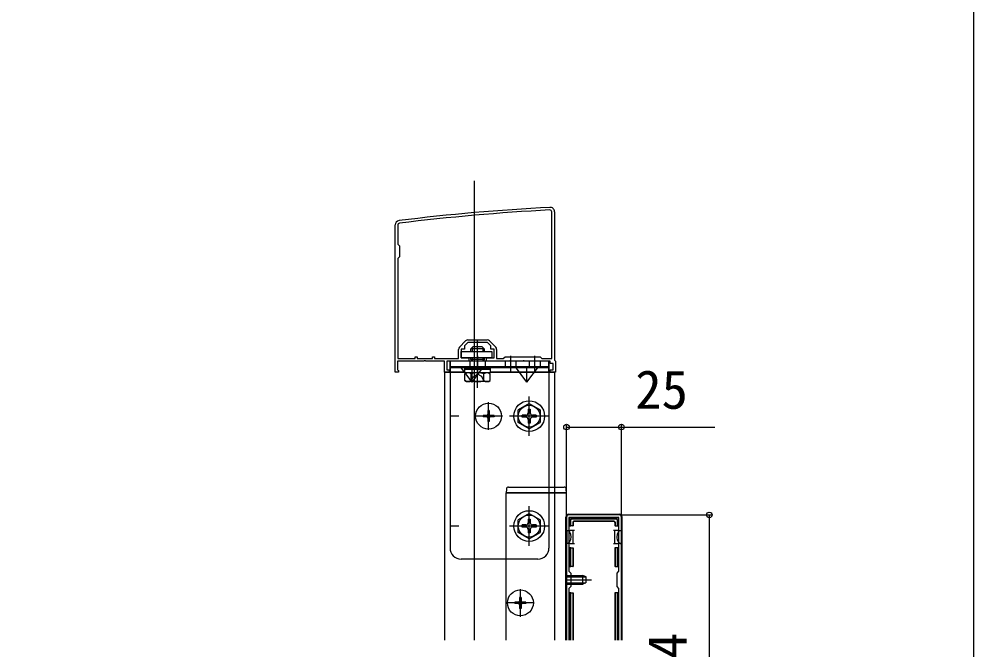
# Model space of a CAD drawing. Units: millimetres, scale not verified. Extents: x -1050 to 1050, y -1570 to 1562.
# Drawn here: x 615.3 to 1050, y -21.3 to 265.6 of the extents above; entities that cross this region are included whole.
import ezdxf
from ezdxf.enums import TextEntityAlignment as Align

# ---------------------------------------------------------------- set-up
doc = ezdxf.new("R2010")
doc.units = ezdxf.units.MM
doc.header["$LTSCALE"] = 8
for name, color, linetype in [('0-2_YKK_11', 7, 'Continuous'), ('0-3_YKK_12', 2, 'Continuous'), ('0-4_YKK_13', 4, 'Continuous'), ('0-5_YKK_D', 6, 'Continuous'), ('0-6_YKK_ZWAK', 7, 'Continuous')]:
    doc.layers.add(name, color=color, linetype=linetype)
doc.styles.add('ＭＳ ゴシック', font='')
doc.styles.get('ＭＳ ゴシック').set_extended_font_data('MS Gothic')

msp = doc.modelspace()

# ---------------------------------------------------------------- linework, layer by layer
at = {"layer": '0-2_YKK_11'}
for p, q in [((857.8, 111.2), (857.8, 178)), ((815.739, 116.436), (818.564, 119.261)), ((819.624, 119.7), (828.376, 119.7)), ((829.436, 119.261), (832.261, 116.436)), ((888.5, 40.05), (865.5, 40.05)), ((864.5, 39.05), (864.5, -16.95)), ((889.5, -16.95), (889.5, 39.05))]:
    msp.add_line(p, q, dxfattribs=at)
for points in [[(859, 178), (859, 110.5), (859.5, 110), (859.5, 105), (857, 105), (857, 106), (858.5, 106), (858.5, 109), (857, 109), (857, 110), (850.458, 110), (850.275, 110.12), (849.725, 110.12), (849.542, 110), (845.458, 110), (845.275, 110.12), (844.725, 110.12), (844.542, 110), (839.458, 110), (839.275, 110.12), (838.725, 110.12), (838.542, 110), (828, 110), (828, 111.5), (831.5, 111.5), (831.5, 115.5), (830, 115.5), (830, 117), (828.5, 118.5), (824.458, 118.5), (824.275, 118.62), (823.725, 118.62), (823.542, 118.5), (819.5, 118.5), (818, 117), (818, 115.5), (816.5, 115.5), (816.5, 111.5), (820, 111.5), (820, 110)], [(820, 110), (810, 110), (810, 106), (811, 106), (811, 105), (809, 105), (809, 110), (800.458, 110), (800.275, 110.12), (799.725, 110.12), (799.542, 110), (787.5, 110), (787.5, 106.292), (787.75, 105.996), (788, 105.7), (788, 105), (786.5, 105), (786.5, 172)], [(787.7, 172), (787.7, 163.3), (788.5, 162.5), (788.5, 157.5), (787.7, 156.7), (787.7, 111.2), (795.6, 111.2), (795.6, 112), (796.5, 112), (796.5, 111.2), (803.5, 111.2), (803.5, 112), (804.4, 112), (804.4, 111.2), (815.3, 111.2), (815.3, 115.376)], [(832.7, 115.376), (832.7, 111.2), (835.7, 111.2), (836.5, 112), (852.5, 112), (853.3, 111.2), (857.8, 111.2)], [(888.4, -16.95), (888.4, 6.65), (887.5, 7.55), (887.5, 13.55), (888.4, 14.45), (888.4, 38.95), (865.6, 38.95), (865.6, 14.45), (866.5, 13.55), (866.5, 7.55), (865.6, 6.65), (865.6, -16.95)]]:
    msp.add_lwpolyline(points, dxfattribs=at)
for centre, radius, start, end in [((909.781, -818.599), 999.996, 93.03159, 96.98007), ((909.781, -818.599), 998.796, 93.03159, 96.98007), ((857, 178), 2, 359.99999, 93.0316), ((857, 178), 0.8, 359.99999, 93.03161), ((788.5, 172), 2, 96.98007, 179.99999), ((788.5, 172), 0.8, 96.98007, 179.99999), ((819.624, 118.2), 1.5, 90.00002, 135.00001), ((828.376, 118.2), 1.5, 44.99999, 89.99998), ((816.8, 115.376), 1.5, 134.99999, 179.99998), ((831.2, 115.376), 1.5, 0.00002, 45.00001), ((865.5, 39.05), 1, 90, 180), ((888.5, 39.05), 1, 0, 90)]:
    msp.add_arc(centre, radius, start, end, dxfattribs=at)
at = {"layer": '0-3_YKK_12'}
for p, q in [((822.5, 192), (822.5, -16.95)), ((822.5, 192), (822.5, -16.95)), ((824, 112.5), (824, 105)), ((839, 112.5), (839, 105)), ((850, 112.5), (850, 105)), ((809, 105), (817.75, 105)), ((809, 105), (809, -16.95)), ((864.5, 50.05), (837, 50.05)), ((837, -16.95), (837, 50.05)), ((864.5, -16.95), (864.5, 50.05))]:
    msp.add_line(p, q, dxfattribs=at)
msp.add_lwpolyline([(830.25, 105), (859, 105), (859, 52.75), (859, -16.95)], dxfattribs=at)
at = {"layer": '0-4_YKK_13'}
for p, q in [((824, 97.878), (824, 119.289)), ((821, 115.7), (822, 116.7)), ((821, 114.4), (821, 115.7)), ((827, 115.7), (821, 115.7)), ((821.54, 116.24), (821.54, 114.4)), ((822, 116.7), (826, 116.7)), ((827, 115.7), (826, 116.7)), ((826.46, 116.24), (826.46, 114.4)), ((827, 115.7), (827, 114.4)), ((856.5, 110), (811.5, 110)), ((811.5, 105), (811.5, 110)), ((811.5, 110), (811.5, 25)), ((856.5, 110), (811.5, 110)), ((820.5, 110), (820.5, 107.5)), ((821, 110.8), (821, 111.5)), ((821, 110.8), (821.462, 110)), ((827, 110.8), (821, 110.8)), ((821.54, 111.5), (821.54, 110)), ((826.46, 111.5), (826.46, 110)), ((827, 110.8), (826.538, 110)), ((827, 111.5), (827, 110.8)), ((827.5, 110), (827.5, 107.5)), ((836.5, 110), (836.5, 107.5)), ((841.5, 110), (841.5, 107.5)), ((847.5, 110), (847.5, 107.5)), ((852.5, 110), (852.5, 107.5)), ((856.5, 105), (856.5, 110)), ((856.5, 110), (856.5, 25)), ((856.5, 107.5), (811.5, 107.5)), ((856.5, 107), (811.5, 107)), ((818.226, 105), (811.5, 105)), ((821.5, 100.5), (816.25, 107.5)), ((819, 104.7), (818.227, 104.253)), ((818.25, 107), (829.75, 107)), ((818.25, 104.7), (818.25, 106.2)), ((829.75, 106.2), (818.25, 106.2)), ((829.75, 104.7), (818.25, 104.7)), ((829, 104.7), (819, 104.7)), ((821.5, 100.5), (826.75, 107.5)), ((821.5, 100.5), (821.5, 107.5)), ((829, 104.7), (829.774, 104.253)), ((829.75, 106.2), (829.75, 104.7)), ((856.5, 105), (829.774, 105)), ((846.5, 100.5), (841.25, 107.5)), ((846.5, 100.5), (846.5, 107.5)), ((846.5, 100.5), (851.75, 107.5)), ((818.227, 101.146), (818.227, 104.253)), ((819, 100.7), (818.227, 101.146)), ((829, 100.7), (819, 100.7)), ((821.113, 101.146), (821.113, 104.253)), ((826.887, 101.146), (826.887, 104.253)), ((829, 100.7), (829.774, 101.146)), ((829.773, 101.146), (829.773, 104.253)), ((829, 78.7), (829, 91.3)), ((847.5, 76), (847.5, 94)), ((829.35, 87.5), (828.65, 87.5)), ((828.65, 87.5), (828.65, 85.85)), ((829.35, 87.5), (829.35, 85.85)), ((847.5, 90.75), (842.5, 87.863)), ((842.5, 82.137), (842.5, 87.863)), ((847, 88.15), (847, 86.5)), ((847, 88.15), (848, 88.15)), ((847.5, 90.75), (852.5, 87.863)), ((848, 88.15), (848, 86.5)), ((852.5, 87.863), (852.5, 82.137)), ((815.5, 85), (811.5, 85)), ((835.3, 85), (822.7, 85)), ((826.5, 85.35), (826.5, 84.65)), ((828.15, 85.35), (826.5, 85.35)), ((828.15, 84.65), (826.5, 84.65)), ((828.65, 84.15), (828.65, 82.5)), ((829.35, 84.15), (829.35, 82.5)), ((831.5, 85.35), (829.85, 85.35)), ((831.5, 84.65), (829.85, 84.65)), ((831.5, 85.35), (831.5, 84.65)), ((856.5, 85), (838.5, 85)), ((846, 85.5), (844.35, 85.5)), ((844.35, 84.5), (844.35, 85.5)), ((846, 84.5), (844.35, 84.5)), ((847, 83.5), (847, 81.85)), ((848, 83.5), (848, 81.85)), ((850.65, 85.5), (849, 85.5)), ((850.65, 84.5), (849, 84.5)), ((850.65, 85.5), (850.65, 84.5)), ((856.5, 85), (852.5, 85)), ((829.35, 82.5), (828.65, 82.5)), ((847.5, 79.25), (842.5, 82.137)), ((848, 81.85), (847, 81.85)), ((847.5, 79.25), (852.5, 82.137)), ((838.106, 52.75), (863.394, 52.75)), ((837.108, 51.811), (837, 50.05)), ((837, 50.05), (864.5, 50.05)), ((864.5, 50.05), (864.392, 51.811)), ((847.5, 26), (847.5, 44)), ((847.5, 40.75), (842.5, 37.863)), ((847.5, 40.75), (852.5, 37.863)), ((865.498, 40.35), (888.502, 40.35)), ((815.5, 35), (811.5, 35)), ((856.5, 35), (838.5, 35)), ((842.5, 32.137), (842.5, 37.863)), ((846, 35.5), (844.35, 35.5)), ((844.35, 34.5), (844.35, 35.5)), ((847, 38.15), (847, 36.5)), ((847, 38.15), (848, 38.15)), ((848, 38.15), (848, 36.5)), ((850.65, 35.5), (849, 35.5)), ((850.65, 35.5), (850.65, 34.5)), ((852.5, 37.863), (852.5, 32.137)), ((856.5, 35), (852.5, 35)), ((864.2, -16.95), (864.2, 39.052)), ((865.9, 38.25), (865.9, 35.05)), ((865.9, 35.05), (866.4, 35.05)), ((887.6, 38.75), (866.4, 38.75)), ((866.4, 35.05), (866.4, 37.757)), ((867.4, 35.05), (866.4, 35.05)), ((866.893, 38.25), (887.107, 38.25)), ((867.4, 36.75), (867.4, 35.05)), ((867.4, 35.05), (867.548, 35.05)), ((867.548, 36.602), (867.548, 35.05)), ((886.1, 37.25), (867.9, 37.25)), ((885.952, 37.102), (868.048, 37.102)), ((886.452, 36.602), (886.452, 35.05)), ((886.6, 35.05), (886.452, 35.05)), ((887.6, 37.757), (887.6, 35.05)), ((889.8, -16.95), (889.8, 39.052)), ((847.5, 29.25), (842.5, 32.137)), ((846, 34.5), (844.35, 34.5)), ((847, 33.5), (847, 31.85)), ((848, 31.85), (847, 31.85)), ((847.5, 29.25), (852.5, 32.137)), ((848, 33.5), (848, 31.85)), ((850.65, 34.5), (849, 34.5)), ((864.6, 33.05), (866.1, 33.05)), ((864.6, 33.05), (864.6, 27.05)), ((868.1, 33.05), (867.6, 33.05)), ((886.4, 33.05), (885.9, 33.05)), ((887.9, 33.05), (889.4, 33.05)), ((889.4, 33.05), (889.4, 27.05)), ((866.1, 27.05), (864.6, 27.05)), ((867.6, 27.05), (868.1, 27.05)), ((885.9, 27.05), (886.4, 27.05)), ((889.4, 27.05), (887.9, 27.05)), ((822.5, 24), (822.5, 20)), ((866.4, 25.05), (867.4, 25.05)), ((867.4, 25.05), (867.548, 25.05)), ((867.548, 25.05), (867.548, 16.55)), ((886.6, 25.05), (886.6, 16.55)), ((887.6, 25.05), (886.6, 25.05)), ((887.6, 25.05), (887.6, 16.55)), ((851.5, 20), (816.5, 20)), ((867.4, 16.55), (866.4, 16.55)), ((886.6, 16.55), (886.452, 16.55)), ((886.6, 16.55), (887.6, 16.55)), ((887.6, 16.55), (888.1, 16.55)), ((864.5, 12.55), (872, 12.55)), ((864.5, 11.896), (873.309, 11.896)), ((864.5, 10.55), (875.9, 10.55)), ((864.5, 9.204), (873.309, 9.204)), ((873.4, 11.85), (872, 12.55)), ((873.4, 9.25), (872, 8.55)), ((873.4, 9.25), (873.4, 11.85)), ((843.5, -6.25), (843.5, 6.35)), ((865.9, 4.55), (865.9, -16.95)), ((866.4, 4.55), (865.9, 4.55)), ((866.4, 4.55), (867.4, 4.55)), ((866.4, -16.95), (866.4, 4.55)), ((867.4, 4.55), (867.4, -16.95)), ((867.4, 4.55), (867.548, 4.55)), ((867.548, 4.55), (867.548, -16.95)), ((886.6, 4.55), (886.6, -16.95)), ((887.6, 4.55), (886.6, 4.55)), ((887.6, 4.55), (887.6, -16.95)), ((888.1, 4.55), (887.6, 4.55)), ((888.1, -16.95), (888.1, 4.55)), ((849.8, 0.05), (837.2, 0.05)), ((841, 0.4), (841, -0.3)), ((842.65, 0.4), (841, 0.4)), ((843.85, 2.55), (843.15, 2.55)), ((843.15, 2.55), (843.15, 0.9)), ((843.85, 2.55), (843.85, 0.9)), ((846, 0.4), (844.35, 0.4)), ((846, 0.4), (846, -0.3)), ((842.65, -0.3), (841, -0.3)), ((843.15, -0.8), (843.15, -2.45)), ((843.85, -2.45), (843.15, -2.45)), ((843.85, -0.8), (843.85, -2.45)), ((846, -0.3), (844.35, -0.3))]:
    msp.add_line(p, q, dxfattribs=at)
for points in [[(830.5, 111.5), (816.5, 111.5), (816.5, 114.4), (830.5, 114.4)], [(866.4, 16.55), (866.4, 25.05), (865.9, 25.05), (865.9, 16.55)]]:
    msp.add_lwpolyline(points, close=True, dxfattribs=at)
for points in [[(829.75, 107), (829.75, 106.2), (818.25, 106.2), (818.25, 107)], [(820.95, 100.697), (822.1, 103.055), (824, 104.065)], [(827.05, 100.697), (825.9, 103.055), (824, 104.065)], [(886.6, 36.75), (886.6, 35.05), (887.6, 35.05)], [(887.6, 35.05), (888.1, 35.05), (888.1, 38.25)], [(867.6, 30.05), (867.6, 33.05), (866.1, 33.05)], [(887.9, 33.05), (886.4, 33.05), (886.4, 30.05)], [(866.1, 27.05), (867.6, 27.05), (867.6, 30.05)], [(886.4, 30.05), (886.4, 27.05), (887.9, 27.05)], [(867.4, 25.05), (867.4, 16.55), (867.548, 16.55)], [(886.6, 25.05), (886.452, 25.05), (886.452, 16.55)], [(888.1, 16.55), (888.1, 25.05), (887.6, 25.05)], [(864.5, 8.55), (872, 8.55), (872, 12.55)], [(886.6, 4.55), (886.452, 4.55), (886.452, -16.95)]]:
    msp.add_lwpolyline(points, dxfattribs=at)
for centre, radius in [((847.5, 85), 7), ((829, 85), 5.9), ((847.5, 85), 5), ((847.5, 35), 7), ((847.5, 35), 5), ((843.5, 0.05), 5.9)]:
    msp.add_circle(centre, radius, dxfattribs=at)
for centre, radius, start, end in [((819.67, 102.144), 2.556, 55.61708, 124.38292), ((824, 95.146), 9.554, 72.41276, 107.58724), ((828.33, 102.144), 2.556, 55.61708, 124.38292), ((819.67, 103.255), 2.556, 235.61708, 304.38292), ((824, 110.253), 9.554, 252.41276, 287.58724), ((828.33, 103.255), 2.556, 235.61708, 304.38292), ((828.15, 85.85), 0.5, 270, 0), ((828.15, 84.15), 0.5, 0, 90), ((829.85, 85.85), 0.5, 180, 270), ((829.85, 84.15), 0.5, 90, 180), ((846, 86.5), 1, 270, 0), ((846, 83.5), 1, 0, 90), ((849, 86.5), 1, 180, 270), ((849, 83.5), 1, 90, 180), ((838.106, 51.75), 1, 90, 176.5), ((863.394, 51.75), 1, 3.5, 90), ((846, 36.5), 1, 270, 0), ((849, 36.5), 1, 180, 270), ((865.9, 36.05), 0.3, 90, 270), ((866.4, 38.25), 0.5, 90.77436, 179.22564), ((866.4, 38.25), 0.5, 179.22564, 180), ((866.4, 38.25), 0.5, 90, 90.77436), ((887.6, 38.25), 0.5, 89.22564, 90), ((887.6, 38.25), 0.5, 0.77436, 89.22564), ((887.6, 38.25), 0.5, 0, 0.77436), ((888.1, 36.05), 0.3, 270, 90), ((846, 33.5), 1, 0, 90), ((849, 33.5), 1, 90, 180), ((816.5, 25), 5, 180, 270), ((851.5, 25), 5, 270, 0), ((865.9, 24.05), 0.3, 90, 270), ((888.1, 24.05), 0.3, 270, 90), ((842.65, 0.9), 0.5, 270, 0), ((844.35, 0.9), 0.5, 180, 270), ((865.9, 3.55), 0.3, 90, 270), ((888.1, 3.55), 0.3, 270, 90), ((842.65, -0.8), 0.5, 0, 90), ((844.35, -0.8), 0.5, 90, 180)]:
    msp.add_arc(centre, radius, start, end, dxfattribs=at)
for centre, major_axis, ratio, start_param, end_param in [((865.502, 39.048), (-0.923, 0.923), 0.99628, 5.4996506, 7.06672), ((888.498, 39.048), (0.923, 0.923), 0.99628, 5.4996506, 7.06672), ((866.907, 37.743), (-0.363, 0.363), 0.973329, 5.5113023, 7.0550683), ((867.9, 36.75), (-0.354, 0.354), 0.999924, 5.4978252, 7.0685454), ((868.048, 36.602), (-0.354, 0.354), 0.999924, 5.4978252, 7.0685454), ((885.952, 36.602), (0.354, 0.354), 0.999924, 5.4978252, 7.0685454), ((886.1, 36.75), (0.354, 0.354), 0.999924, 5.4978252, 7.0685454), ((887.093, 37.743), (-0.363, -0.363), 0.973329, 2.3697096, 3.9134757), ((864.6, 30.05), (0, 3), 0.666667, 4.712389, 6.2831853), ((889.4, 30.05), (0, 3), 0.666667, 0, 1.5707963), ((864.6, 30.05), (0, 3), 0.666667, 3.1415927, 4.712389), ((889.4, 30.05), (0, 3), 0.666667, 1.5707963, 3.1415927)]:
    msp.add_ellipse(centre, major_axis=major_axis, ratio=ratio, start_param=start_param, end_param=end_param, dxfattribs=at)
at = {"layer": '0-5_YKK_D'}
for p, q in [((864.5, 40.05), (864.5, 81.05)), ((889.5, 40.05), (889.5, 81.05)), ((889.5, 40.05), (930.5, 40.05)), ((929.5, 40.05), (929.5, -83.95))]:
    msp.add_line(p, q, dxfattribs=at)
msp.add_lwpolyline([(864.5, 80.05), (889.5, 80.05), (931.964, 80.05)], dxfattribs=at)
for centre in [(864.5, 80.05), (889.5, 80.05), (929.5, 40.05)]:
    msp.add_circle(centre, 1.275, dxfattribs=at)
at = {"layer": '0-6_YKK_ZWAK'}
msp.add_lwpolyline([(-1050, -1570), (1050, -1570), (1050, 1490)], dxfattribs=at)

# ---------------------------------------------------------------- texts
at = {"layer": '0-5_YKK_D', "style": 'ＭＳ ゴシック'}
msp.add_text('25', height=17.6, dxfattribs=at).set_placement((895.827, 83.05), align=Align.BOTTOM_LEFT)
msp.add_text('124', height=17.6, rotation=90, dxfattribs=at).set_placement((924.5, -49.427), align=Align.BOTTOM_LEFT)

doc.saveas('drawing.dxf')
